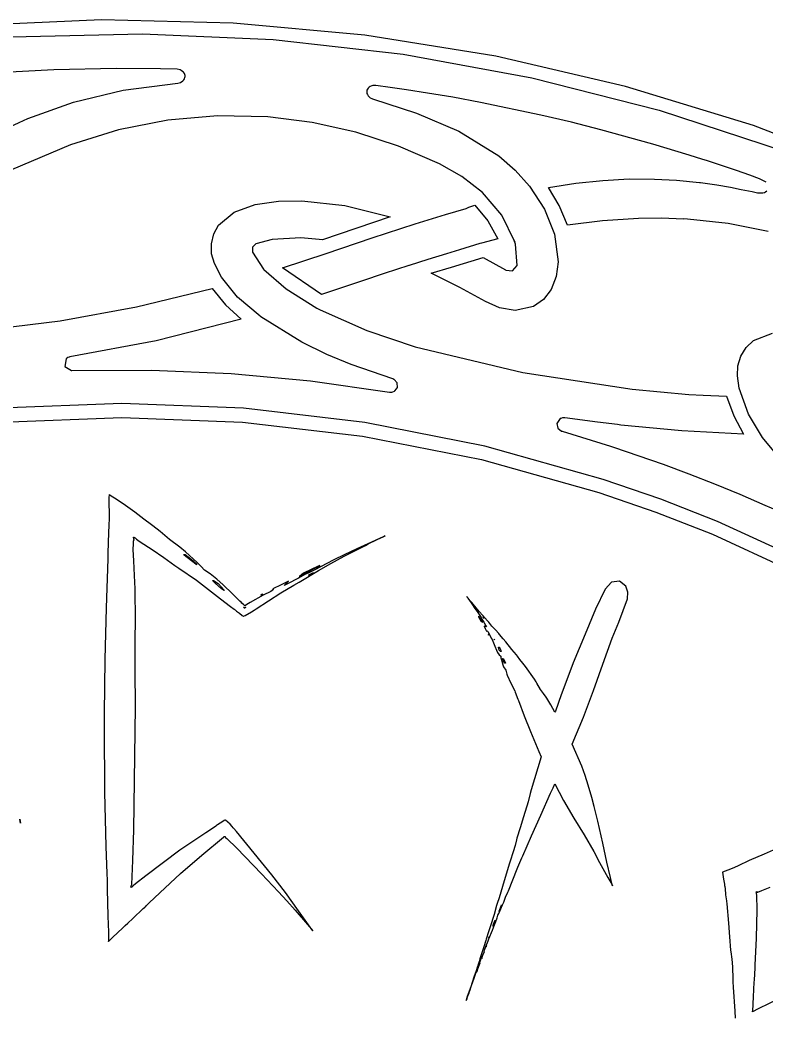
# Model space of a CAD drawing. Extents: x 0 to 238, y 0 to 238.
# Drawn here: x 112.5 to 158.2, y 176.5 to 237.6 of the extents above; entities that cross this region are included whole.
import ezdxf

# ---------------------------------------------------------------- set-up
doc = ezdxf.new("R2010")
doc.units = 0

msp = doc.modelspace()

# ---------------------------------------------------------------- linework, layer by layer
at = {"layer": 'Layer 1'}
for p, q in [((117.510222, 237.580811), (109.449856, 237.220264)), ((125.584716, 237.392474), (117.510222, 237.580811)), ((133.644367, 236.652971), (125.584716, 237.392474)), ((112.002427, 236.547307), (120.019271, 236.734309)), ((120.019271, 236.734309), (128.022089, 236.376344)), ((141.660204, 235.360017), (133.644367, 236.652971)), ((128.022089, 236.376344), (135.982117, 235.475682)), ((135.982117, 235.475682), (143.870591, 234.034588)), ((149.603256, 233.511326), (141.660204, 235.360017)), ((114.588156, 234.526406), (110.204823, 234.292444)), ((118.414833, 234.603961), (114.588156, 234.526406)), ((121.121583, 234.578877), (118.414833, 234.603961)), ((122.148233, 234.555735), (121.121583, 234.578877)), ((122.334186, 234.517039), (122.148233, 234.555735)), ((122.389586, 234.48637), (122.334186, 234.517039)), ((122.485928, 234.42718), (122.389586, 234.48637)), ((122.531905, 234.376067), (122.485928, 234.42718)), ((122.589701, 234.298024), (122.531905, 234.376067)), ((122.613038, 234.231654), (122.589701, 234.298024)), ((122.599525, 233.977383), (122.622464, 234.059465)), ((122.634831, 234.170217), (122.613038, 234.231654)), ((122.622464, 234.059465), (122.637024, 234.113818)), ((122.631537, 234.141842), (122.634831, 234.170217)), ((122.637024, 234.113818), (122.631537, 234.141842)), ((143.870591, 234.034588), (151.658746, 232.055333)), ((118.84438, 233.269977), (122.19032, 233.710847)), ((122.19032, 233.710847), (122.347899, 233.75064)), ((122.347899, 233.75064), (122.500389, 233.842893)), ((122.500389, 233.842893), (122.555642, 233.90757)), ((122.555642, 233.90757), (122.599525, 233.977383)), ((133.906642, 233.459419), (133.837029, 233.392447)), ((133.959401, 233.500011), (133.906642, 233.459419)), ((134.064571, 233.541748), (133.959401, 233.500011)), ((134.123411, 233.560996), (134.064571, 233.541748)), ((134.31071, 233.566731), (134.123411, 233.560996)), ((135.185917, 233.44436), (134.31071, 233.566731)), ((136.190177, 233.303336), (135.185917, 233.44436)), ((157.444554, 231.104617), (149.603256, 233.511326)), ((115.80307, 232.54113), (118.84438, 233.269977)), ((133.769711, 233.248331), (133.757392, 233.216366)), ((133.757392, 233.216366), (133.763036, 233.165403)), ((133.763036, 233.165403), (133.771912, 233.080736)), ((133.772352, 233.281991), (133.769711, 233.248331)), ((133.771912, 233.080736), (133.802031, 233.003193)), ((133.801723, 233.332509), (133.772352, 233.281991)), ((133.837029, 233.392447), (133.801723, 233.332509)), ((133.802031, 233.003193), (133.845614, 232.930538)), ((133.845614, 232.930538), (133.907703, 232.866061)), ((133.907703, 232.866061), (133.978614, 232.811756)), ((133.978614, 232.811756), (134.067926, 232.769121)), ((137.488847, 233.094049), (136.190177, 233.303336)), ((139.024337, 232.83918), (137.488847, 233.094049)), ((140.731917, 232.518739), (139.024337, 232.83918)), ((112.99998, 231.54435), (115.80307, 232.54113)), ((134.067926, 232.769121), (134.120484, 232.743938)), ((134.120484, 232.743938), (136.802178, 231.871374)), ((144.429027, 231.749402), (140.731917, 232.518739)), ((124.624812, 231.7096), (121.569762, 231.44873)), ((127.699205, 231.635011), (124.624812, 231.7096)), ((130.419383, 231.289639), (127.699205, 231.635011)), ((136.802178, 231.871374), (139.394114, 230.760198)), ((146.295777, 231.307186), (144.429027, 231.749402)), ((151.658746, 232.055333), (159.317818, 229.540183)), ((110.14403, 230.21301), (112.99998, 231.54435)), ((121.569762, 231.44873), (118.561382, 230.856248)), ((133.090001, 230.694508), (130.419383, 231.289639)), ((148.098607, 230.856593), (146.295777, 231.307186)), ((165.155125, 228.137602), (157.444554, 231.104617)), ((118.561382, 230.856248), (115.627, 229.936)), ((135.693922, 229.85428), (133.090001, 230.694508)), ((139.394114, 230.760198), (141.851424, 229.249248)), ((151.273607, 229.9763), (148.098607, 230.856593)), ((115.627, 229.936), (112.0032, 228.38835)), ((138.214005, 228.773621), (135.693922, 229.85428)), ((153.505137, 229.3042), (151.273607, 229.9763)), ((141.851424, 229.249248), (142.846218, 228.3741)), ((154.346085, 229.03163), (153.505137, 229.3042)), ((139.59152, 227.985991), (138.214005, 228.773621)), ((154.570234, 228.958876), (154.346085, 229.03163)), ((154.868286, 228.862034), (154.570234, 228.958876)), ((155.545972, 228.641675), (154.868286, 228.862034)), ((156.398, 228.352), (155.545972, 228.641675)), ((140.839725, 227.006251), (139.59152, 227.985991)), ((142.846218, 228.3741), (143.734124, 227.390678)), ((157.221975, 228.061706), (156.398, 228.352)), ((157.818875, 227.851369), (157.221975, 228.061706)), ((143.734124, 227.390678), (144.639785, 225.994771)), ((144.895636, 227.309281), (146.572246, 227.571826)), ((145.550575, 226.201918), (144.895636, 227.309281)), ((146.572246, 227.571826), (148.214796, 227.739678)), ((148.214796, 227.739678), (149.820246, 227.835123)), ((149.820246, 227.835123), (151.371596, 227.830325)), ((151.371596, 227.830325), (152.732756, 227.766845)), ((152.732756, 227.766845), (154.135446, 227.617344)), ((154.135446, 227.617344), (154.195037, 227.610963)), ((154.195037, 227.610963), (155.189274, 227.472533)), ((155.189274, 227.472533), (156.0387, 227.332509)), ((156.0387, 227.332509), (156.688062, 227.198516)), ((158.215462, 227.640981), (157.818875, 227.851369)), ((142.024154, 225.622135), (140.839725, 227.006251)), ((156.688062, 227.198516), (157.351684, 227.061184)), ((157.351684, 227.061184), (157.695064, 226.986336)), ((157.695064, 226.986336), (158.020692, 226.978657)), ((158.020692, 226.978657), (158.116388, 227.008425)), ((158.116388, 227.008425), (158.177912, 227.046424)), ((158.177912, 227.046424), (158.252264, 227.108459)), ((125.647905, 225.805301), (126.936031, 226.28129)), ((126.936031, 226.28129), (128.348325, 226.479479)), ((128.348325, 226.479479), (129.774231, 226.504892)), ((129.774231, 226.504892), (132.414421, 226.204994)), ((132.414421, 226.204994), (135.192481, 225.507313)), ((139.85291, 226.028864), (140.006399, 226.106856)), ((140.006399, 226.106856), (140.372867, 226.222285)), ((140.372867, 226.222285), (141.177604, 225.264428)), ((146.047156, 225.015071), (145.550575, 226.201918)), ((124.686511, 225.01403), (125.647905, 225.805301)), ((135.192481, 225.507313), (131.041991, 224.109603)), ((136.718164, 225.081634), (138.584, 225.66)), ((138.584, 225.66), (138.5846, 225.66)), ((138.5846, 225.66), (139.85291, 226.028864)), ((142.821415, 223.984141), (142.024154, 225.622135)), ((144.639785, 225.994771), (145.260584, 224.450948)), ((124.387861, 224.464257), (124.686511, 225.01403)), ((134.081324, 224.221836), (136.718164, 225.081634)), ((141.177604, 225.264428), (141.780747, 224.168385)), ((148.200886, 225.264753), (146.047156, 225.015071)), ((150.393366, 225.412508), (148.200886, 225.264753)), ((151.785536, 225.436593), (150.393366, 225.412508)), ((153.169376, 225.379796), (151.785536, 225.436593)), ((153.176008, 225.400342), (153.169376, 225.379796)), ((153.409784, 225.38239), (153.176008, 225.400342)), ((155.891267, 225.105428), (153.409784, 225.38239)), ((158.333798, 224.611211), (155.891267, 225.105428)), ((124.244857, 223.865748), (124.387861, 224.464257)), ((145.260584, 224.450948), (145.488173, 222.767208)), ((124.260858, 223.250601), (124.244857, 223.865748)), ((126.760757, 223.655589), (126.756208, 223.358514)), ((126.966644, 223.869796), (126.760757, 223.655589)), ((127.96273, 224.136294), (126.966644, 223.869796)), ((129.715634, 224.228286), (127.96273, 224.136294)), ((130.850644, 224.133042), (129.715634, 224.228286)), ((131.041991, 224.109603), (130.850644, 224.133042)), ((131.267004, 223.277716), (134.081324, 224.221836)), ((140.676108, 223.871727), (139.442408, 223.487408)), ((140.678352, 223.872077), (140.676108, 223.871727)), ((140.791946, 223.904592), (140.678352, 223.872077)), ((140.792496, 223.90449), (140.791946, 223.904592)), ((141.780747, 224.168385), (140.792496, 223.90449)), ((142.862157, 223.846061), (142.795421, 224.07027)), ((142.795421, 224.07027), (142.821415, 223.984141)), ((142.968922, 222.533581), (142.862157, 223.846061)), ((124.439222, 222.65091), (124.260858, 223.250601)), ((126.756208, 223.358514), (127.435189, 222.314464)), ((128.594214, 222.395228), (131.267004, 223.277716)), ((138.635369, 223.245157), (137.494719, 222.899232)), ((139.442408, 223.487408), (138.635369, 223.245157)), ((138.946293, 222.437532), (140.881953, 223.027658)), ((140.881953, 223.027658), (142.262413, 222.258019)), ((124.861991, 221.813103), (124.439222, 222.65091)), ((136.339774, 222.523837), (134.828074, 222.036344)), ((136.344312, 222.525284), (136.339774, 222.523837)), ((136.352779, 222.527977), (136.344312, 222.525284)), ((137.494719, 222.899232), (136.352779, 222.527977)), ((137.709703, 222.062436), (138.946293, 222.437532)), ((142.686827, 222.211743), (142.968922, 222.533581)), ((145.488173, 222.767208), (145.367388, 221.851361)), ((125.85084, 220.588633), (124.861991, 221.813103)), ((127.435189, 222.314464), (127.463713, 222.285691)), ((127.463713, 222.285691), (128.833488, 221.097425)), ((130.980424, 220.754128), (128.594214, 222.395228)), ((134.828074, 222.036344), (133.446314, 221.572185)), ((139.453333, 221.194411), (137.709703, 222.062436)), ((142.262413, 222.258019), (142.279815, 222.248246)), ((142.279815, 222.248246), (142.686827, 222.211743)), ((145.367388, 221.851361), (145.062319, 221.072728)), ((133.446314, 221.572185), (130.980424, 220.754128)), ((141.025823, 220.32075), (139.453333, 221.194411)), ((119.665753, 219.992337), (124.290774, 221.115124)), ((124.290774, 221.115124), (125.116937, 220.114614)), ((127.2303, 219.419263), (125.85084, 220.588633)), ((128.833488, 221.097425), (130.706783, 219.927801)), ((145.062319, 221.072728), (144.590008, 220.454363)), ((114.986586, 219.145301), (119.665753, 219.992337)), ((125.116937, 220.114614), (126.075194, 219.239794)), ((141.898517, 219.933306), (141.025823, 220.32075)), ((143.967493, 220.019318), (142.840263, 219.77576)), ((144.590008, 220.454363), (143.967493, 220.019318)), ((127.270841, 219.392387), (127.2303, 219.419263)), ((129.778831, 217.830767), (127.270841, 219.392387)), ((130.706783, 219.927801), (130.910386, 219.81645)), ((130.910386, 219.81645), (133.760163, 218.54226)), ((142.840263, 219.77576), (141.898517, 219.933306)), ((110.265589, 218.575872), (114.986586, 219.145301)), ((126.075194, 219.239794), (120.865984, 217.922271)), ((133.760163, 218.54226), (136.721336, 217.55421)), ((157.44022, 217.931644), (158.60154, 218.385954)), ((120.865984, 217.922271), (115.583994, 216.936214)), ((131.321401, 217.086909), (129.778831, 217.830767)), ((136.721336, 217.55421), (143.316403, 215.971246)), ((156.984159, 217.50275), (157.44022, 217.931644)), ((115.526398, 216.914921), (115.455637, 216.888742)), ((115.583994, 216.936214), (115.526398, 216.914921)), ((132.810461, 216.467618), (131.321401, 217.086909)), ((156.484377, 216.38882), (156.661117, 216.978606)), ((156.661117, 216.978606), (156.984159, 217.50275)), ((115.345932, 216.804617), (115.260914, 216.339674)), ((115.260914, 216.339674), (115.669316, 216.101749)), ((115.455637, 216.888742), (115.345932, 216.804617)), ((135.355341, 215.591911), (132.810461, 216.467618)), ((156.467226, 215.763004), (156.484377, 216.38882)), ((115.669316, 216.101749), (115.700332, 216.096951)), ((115.700332, 216.096951), (120.584511, 216.127777)), ((120.584511, 216.127777), (125.461224, 215.91666)), ((125.461224, 215.91666), (130.321491, 215.464215)), ((143.316403, 215.971246), (150.021036, 214.94724)), ((156.571846, 215.011416), (156.467226, 215.763004)), ((130.321491, 215.464215), (135.156332, 214.771051)), ((135.423509, 215.554762), (135.355341, 215.591911)), ((135.448195, 215.541148), (135.423509, 215.554762)), ((135.624022, 215.333467), (135.448195, 215.541148)), ((135.632449, 215.061483), (135.624022, 215.333467)), ((135.156332, 214.771051), (135.207245, 214.772948)), ((135.207245, 214.772948), (135.299049, 214.776335)), ((135.299049, 214.776335), (135.359687, 214.794397)), ((135.359687, 214.794397), (135.454132, 214.83848)), ((135.454132, 214.83848), (135.485149, 214.862666)), ((135.485149, 214.862666), (135.58054, 214.968829)), ((135.58054, 214.968829), (135.632449, 215.061483)), ((150.021036, 214.94724), (153.493136, 214.622758)), ((153.493136, 214.622758), (154.357071, 214.58855)), ((154.357071, 214.58855), (155.796771, 214.523873)), ((155.796771, 214.523873), (156.239288, 213.32517)), ((157.132007, 213.427522), (156.571846, 215.011416)), ((118.7691, 214.074714), (111.318272, 213.784357)), ((126.219928, 213.784357), (118.7691, 214.074714)), ((133.636415, 212.913285), (126.219928, 213.784357)), ((156.239288, 213.32517), (156.837931, 212.196303)), ((157.994386, 211.985716), (157.132007, 213.427522)), ((111.38518, 212.940853), (118.76989, 213.228623)), ((118.76989, 213.228623), (126.1546, 212.940853)), ((126.1546, 212.940853), (133.505276, 212.077542)), ((140.984219, 211.4615), (133.636415, 212.913285)), ((145.605158, 213.148601), (145.396031, 212.851545)), ((145.396031, 212.851545), (145.456749, 212.566929)), ((145.643507, 213.166503), (145.605158, 213.148601)), ((145.742643, 213.199116), (145.643507, 213.166503)), ((145.822229, 213.201459), (145.742643, 213.199116)), ((145.88142, 213.203304), (145.822229, 213.201459)), ((147.89553, 212.937118), (145.88142, 213.203304)), ((149.10639, 212.780138), (147.89553, 212.937118)), ((149.310741, 212.759643), (149.10639, 212.780138)), ((153.059401, 212.406389), (149.310741, 212.759643)), ((133.505276, 212.077542), (140.787884, 210.638691)), ((145.456749, 212.566929), (145.686951, 212.388884)), ((145.686951, 212.388884), (145.719164, 212.371881)), ((145.719164, 212.371881), (148.682084, 211.464255)), ((156.837931, 212.196303), (153.059401, 212.406389)), ((148.229, 209.429), (140.984219, 211.4615)), ((148.682084, 211.464255), (148.870281, 211.40312)), ((160.034126, 209.519716), (157.994386, 211.985716)), ((148.870281, 211.40312), (151.920661, 210.36036)), ((140.787884, 210.638691), (147.96839, 208.6243)), ((151.920661, 210.36036), (153.491261, 209.772184)), ((153.491261, 209.772184), (155.053431, 209.16202)), ((151.76452, 208.20977), (148.229, 209.429)), ((155.053431, 209.16202), (156.606321, 208.52802)), ((117.975378, 208.477972), (117.971088, 208.320941)), ((117.975627, 208.487745), (117.975378, 208.477972)), ((117.979013, 208.492134), (117.975627, 208.487745)), ((117.997863, 208.479767), (117.979013, 208.492134)), ((118.035562, 208.455033), (117.997863, 208.479767)), ((118.110712, 208.405664), (118.035562, 208.455033)), ((118.408174, 208.209802), (118.110712, 208.405664)), ((147.96839, 208.6243), (151.472148, 207.416121)), ((156.606321, 208.52802), (158.143601, 207.856868)), ((117.971088, 208.320941), (117.979315, 206.994441)), ((118.987723, 207.824484), (118.408174, 208.209802)), ((119.271763, 207.628707), (118.987723, 207.824484)), ((155.247476, 206.847929), (151.76452, 208.20977)), ((158.143601, 207.856868), (158.911445, 207.519469)), ((119.556649, 207.416626), (119.271763, 207.628707)), ((120.11301, 206.99261), (119.556649, 207.416626)), ((151.472148, 207.416121), (154.923887, 206.066532)), ((117.960166, 206.654702), (117.921971, 205.571002)), ((117.979315, 206.994441), (117.960166, 206.654702)), ((120.580807, 206.634868), (120.11301, 206.99261)), ((120.934208, 206.380202), (120.580807, 206.634868)), ((162.037056, 203.710494), (155.247476, 206.847929)), ((121.114525, 206.231598), (120.934208, 206.380202)), ((121.685147, 205.738421), (121.114525, 206.231598)), ((134.78179, 205.914331), (134.622716, 205.841235)), ((134.766429, 205.90651), (134.889, 205.963)), ((134.889, 205.963), (134.78179, 205.914331)), ((134.889, 205.963), (134.889, 205.963)), ((154.923887, 206.066532), (161.65281, 202.957107)), ((117.921971, 205.571002), (117.911348, 204.855005)), ((119.453635, 205.13322), (119.466451, 205.481536)), ((119.466451, 205.481536), (119.483406, 205.654874)), ((119.469992, 205.881213), (119.47398, 205.884106)), ((119.493479, 205.780434), (119.469992, 205.881213)), ((119.47398, 205.884106), (119.481013, 205.882511)), ((119.481013, 205.882511), (119.495522, 205.878919)), ((119.483406, 205.654874), (119.486048, 205.676464)), ((119.486048, 205.676464), (119.48874, 205.690575)), ((119.48874, 205.690575), (119.494278, 205.694763)), ((119.498915, 205.759987), (119.493479, 205.780434)), ((119.494278, 205.694763), (119.506842, 205.701296)), ((119.495522, 205.878919), (119.526691, 205.870094)), ((119.504449, 205.745777), (119.498915, 205.759987)), ((119.513726, 205.720843), (119.504449, 205.745777)), ((119.506842, 205.701296), (119.513726, 205.720843)), ((119.526691, 205.870094), (119.543297, 205.864957)), ((119.543297, 205.864957), (119.551873, 205.861517)), ((119.551873, 205.861517), (119.56045, 205.852486)), ((119.56045, 205.852486), (119.596603, 205.815232)), ((119.596603, 205.815232), (119.635549, 205.776187)), ((119.635549, 205.776187), (119.640629, 205.771149)), ((119.640629, 205.771149), (119.643169, 205.768609)), ((119.643169, 205.768609), (119.659626, 205.75749)), ((119.659626, 205.75749), (119.73597, 205.706227)), ((119.73597, 205.706227), (119.888463, 205.603701)), ((119.888463, 205.603701), (120.61208, 205.121443)), ((122.307133, 205.283437), (121.685147, 205.738421)), ((132.383053, 204.72023), (133.564243, 205.318876)), ((134.280917, 205.688081), (133.145807, 205.171414)), ((133.564243, 205.318876), (133.677538, 205.377668)), ((133.677538, 205.377668), (133.84165, 205.47022)), ((133.84165, 205.47022), (134.403836, 205.736457)), ((134.577174, 205.820277), (134.280917, 205.688081)), ((134.403836, 205.736457), (134.577174, 205.820277)), ((134.622716, 205.841235), (134.766429, 205.90651)), ((117.911348, 204.855005), (117.912048, 204.553911)), ((119.503851, 204.435087), (119.453635, 205.13322)), ((120.61208, 205.121443), (121.327815, 204.646763)), ((122.651709, 204.996008), (122.307133, 205.283437)), ((122.583328, 204.786), (122.560787, 204.823149)), ((122.560787, 204.823149), (122.63, 204.817)), ((123.288787, 204.222058), (122.583328, 204.786)), ((122.63, 204.817), (122.63045, 204.81631)), ((122.63045, 204.81631), (123.014972, 204.533524)), ((123.368491, 204.340406), (122.651709, 204.996008)), ((132.366942, 204.806501), (131.743813, 204.501967)), ((131.972801, 204.505741), (132.383053, 204.72023)), ((133.145807, 205.171414), (132.366942, 204.806501)), ((117.912048, 204.553911), (117.795758, 201.551901)), ((119.539306, 203.538042), (119.503851, 204.435087)), ((121.327815, 204.646763), (122.003057, 204.151342)), ((122.003057, 204.151342), (122.260517, 203.981196)), ((123.014972, 204.533524), (123.332221, 204.249834)), ((123.341647, 204.195828), (123.288787, 204.222058)), ((123.332221, 204.249834), (123.341647, 204.195828)), ((123.627049, 204.082596), (123.368491, 204.340406)), ((123.825268, 203.868469), (123.627049, 204.082596)), ((130.793132, 204.115392), (129.885862, 203.672377)), ((130.458329, 203.915576), (130.805, 204.094)), ((131.743813, 204.501967), (130.529163, 203.85799)), ((130.879701, 204.143516), (130.793132, 204.115392)), ((130.805, 204.094), (130.879701, 204.143516)), ((130.805, 204.094), (130.805, 204.094)), ((130.813755, 203.845756), (131.5626, 204.274759)), ((131.5626, 204.274759), (131.972801, 204.505741)), ((119.574812, 202.715543), (119.539306, 203.538042)), ((122.260517, 203.981196), (123.335737, 203.24482)), ((124.166105, 203.643022), (123.825268, 203.868469)), ((124.572618, 203.314798), (124.166105, 203.643022)), ((129.975746, 203.595794), (129.580107, 203.382016)), ((129.623745, 203.135908), (130.813755, 203.845756)), ((129.633287, 203.470667), (130.458329, 203.915576)), ((129.885862, 203.672377), (129.633287, 203.470667)), ((130.217847, 203.70894), (129.975746, 203.595794)), ((130.455414, 203.685241), (130.200446, 203.549492)), ((130.200446, 203.549492), (130.419, 203.682)), ((130.529163, 203.85799), (130.217847, 203.70894)), ((130.419, 203.682), (130.4198, 203.6816)), ((130.4198, 203.6816), (130.503674, 203.717304)), ((130.503674, 203.717304), (130.455414, 203.685241)), ((123.335737, 203.24482), (124.812327, 202.10452)), ((124.4784, 203.061627), (124.311, 203.24)), ((124.311, 203.24), (124.3113, 203.23948)), ((124.3113, 203.23948), (124.379618, 203.229105)), ((124.379618, 203.229105), (124.656077, 203.044814)), ((124.866114, 202.723525), (124.4784, 203.061627)), ((124.964317, 202.966282), (124.572618, 203.314798)), ((124.656077, 203.044814), (125.019254, 202.647677)), ((125.544365, 202.419197), (124.964317, 202.966282)), ((128.522338, 202.969269), (128.00627, 202.713455)), ((128.505386, 202.471487), (129.297019, 202.936792)), ((128.970188, 203.185491), (128.522338, 202.969269)), ((128.704451, 202.929877), (128.970188, 203.185491)), ((128.901871, 203.028412), (128.704451, 202.929877)), ((129.580107, 203.382016), (128.901871, 203.028412)), ((129.297019, 202.936792), (129.623745, 203.135908)), ((148.754228, 203.128576), (148.359035, 202.707851)), ((149.238994, 203.196813), (148.754228, 203.128576)), ((149.621953, 202.891859), (149.238994, 203.196813)), ((149.752451, 202.513672), (149.621953, 202.891859)), ((119.587326, 202.492588), (119.574812, 202.715543)), ((119.592564, 200.986968), (119.587326, 202.492588)), ((124.931288, 202.66977), (124.866114, 202.723525)), ((125.023792, 202.621896), (124.931288, 202.66977)), ((125.019254, 202.647677), (125.023792, 202.621896)), ((125.996804, 201.956785), (125.544365, 202.419197)), ((127.410564, 202.329885), (126.613851, 201.892706)), ((127.33345, 202.367868), (127.280542, 202.333908)), ((127.280542, 202.333908), (127.355492, 202.367369)), ((127.389, 202.393), (127.33345, 202.367868)), ((127.355492, 202.367369), (127.389, 202.393)), ((127.389, 202.393), (127.389, 202.393)), ((127.879309, 202.565704), (127.410564, 202.329885)), ((127.741434, 201.987533), (128.505386, 202.471487)), ((128.045764, 202.671969), (127.879309, 202.565704)), ((128.00627, 202.713455), (128.045764, 202.671969)), ((148.359035, 202.707851), (147.773503, 201.472511)), ((149.731757, 202.11414), (149.752451, 202.513672)), ((124.812327, 202.10452), (125.418653, 201.635775)), ((125.418653, 201.635775), (125.634025, 201.484332)), ((126.062827, 201.894651), (125.996804, 201.956785)), ((126.116833, 201.845084), (126.062827, 201.894651)), ((126.223098, 201.748592), (126.116833, 201.845084)), ((126.273413, 201.703315), (126.223098, 201.748592)), ((126.297698, 201.683419), (126.273413, 201.703315)), ((126.324475, 201.699325), (126.297698, 201.683419)), ((126.419423, 201.757968), (126.324475, 201.699325)), ((126.613851, 201.892706), (126.419423, 201.757968)), ((126.981517, 201.484879), (127.741434, 201.987533)), ((139.886, 202.244), (139.907892, 202.214279)), ((139.911832, 202.210291), (139.886, 202.244)), ((139.886, 202.244), (139.886, 202.244)), ((139.907892, 202.214279), (139.940954, 202.170498)), ((139.940954, 202.170498), (139.911832, 202.210291)), ((139.989354, 202.111251), (139.949908, 202.157874)), ((139.949908, 202.157874), (140.007504, 202.07415)), ((140.111026, 201.956664), (139.989354, 202.111251)), ((140.007504, 202.07415), (140.231204, 201.74942)), ((140.1591, 201.916272), (140.111026, 201.956664)), ((140.187672, 201.886551), (140.1591, 201.916272)), ((140.464532, 201.551997), (140.187672, 201.886551)), ((140.231204, 201.74942), (140.386739, 201.517998)), ((149.203423, 200.68013), (149.731757, 202.11414)), ((117.795758, 201.551901), (117.717167, 198.390911)), ((125.634025, 201.484332), (125.661965, 201.46373)), ((125.661965, 201.46373), (125.705797, 201.429369)), ((125.705797, 201.429369), (125.792763, 201.360654)), ((125.792763, 201.360654), (125.964504, 201.22427)), ((125.964504, 201.22427), (126.133651, 201.094267)), ((126.133651, 201.094267), (126.17579, 201.061456)), ((126.17579, 201.061456), (126.196883, 201.045)), ((126.196883, 201.045), (126.207704, 201.039513)), ((126.207704, 201.039513), (126.219557, 201.045547)), ((126.214747, 201.593776), (126.228, 201.596)), ((126.269402, 201.545056), (126.214747, 201.593776)), ((126.219557, 201.045547), (126.315002, 201.093669)), ((126.228, 201.596), (126.22787, 201.59598)), ((126.22787, 201.59598), (126.254501, 201.573143)), ((126.254501, 201.573143), (126.267765, 201.561572)), ((126.267765, 201.561572), (126.274397, 201.555789)), ((126.276232, 201.538971), (126.269402, 201.545056)), ((126.274397, 201.555789), (126.281478, 201.554443)), ((126.28406, 201.54356), (126.276232, 201.538971)), ((126.281478, 201.554443), (126.342156, 201.590285)), ((126.29967, 201.552786), (126.28406, 201.54356)), ((126.331036, 201.571483), (126.29967, 201.552786)), ((126.315002, 201.093669), (126.703464, 201.30286)), ((126.342156, 201.590285), (126.331036, 201.571483)), ((126.703464, 201.30286), (126.871414, 201.409523)), ((126.871414, 201.409523), (126.910507, 201.435253)), ((126.910507, 201.435253), (126.934245, 201.451859)), ((126.934245, 201.451859), (126.981517, 201.484879)), ((140.386739, 201.517998), (140.510956, 201.331449)), ((140.662849, 201.318422), (140.464532, 201.551997)), ((140.510956, 201.331449), (140.763429, 200.968512)), ((140.630189, 201.025345), (140.6062, 201.044745)), ((140.6062, 201.044745), (140.608791, 201.013379)), ((140.696511, 200.919131), (140.630189, 201.025345)), ((140.845811, 201.104046), (140.662849, 201.318422)), ((141.15194, 200.76346), (140.845811, 201.104046)), ((147.773503, 201.472511), (147.12853, 199.940211)), ((119.585483, 199.404758), (119.592564, 200.986968)), ((140.608791, 201.013379), (140.759989, 200.726447)), ((140.868, 200.669), (140.696511, 200.919131)), ((140.759989, 200.726447), (140.868, 200.669)), ((140.763429, 200.968512), (140.812696, 200.869028)), ((140.812696, 200.869028), (140.848101, 200.79039)), ((140.848101, 200.79039), (140.929833, 200.669763)), ((140.868, 200.669), (140.868, 200.669)), ((140.887725, 200.9715), (140.878251, 200.999626)), ((140.878251, 200.999626), (140.893657, 200.986909)), ((140.888, 200.971), (140.887725, 200.9715)), ((140.94547, 200.909318), (140.888, 200.971)), ((140.893657, 200.986909), (140.94547, 200.909318)), ((140.929833, 200.669763), (141.056144, 200.456485)), ((141.088509, 200.392505), (140.94006, 200.442272)), ((140.94006, 200.442272), (141.00733, 200.295116)), ((141.056144, 200.456485), (141.088509, 200.392505)), ((141.237611, 200.66926), (141.15194, 200.76346)), ((141.426954, 200.432594), (141.237611, 200.66926)), ((141.634548, 200.209692), (141.426954, 200.432594)), ((148.796961, 199.69482), (149.203423, 200.68013)), ((141.00733, 200.295116), (141.088763, 200.125819)), ((141.088763, 200.125819), (141.134389, 200.156536)), ((141.134389, 200.156536), (141.180369, 200.108466)), ((141.180369, 200.108466), (141.254969, 199.953481)), ((141.209, 199.917), (141.196286, 199.925577)), ((141.196286, 199.925577), (141.20197, 199.906129)), ((141.20197, 199.906129), (141.214636, 199.89007)), ((141.214636, 199.89007), (141.209, 199.917)), ((141.209, 199.917), (141.209, 199.917)), ((141.254969, 199.953481), (141.382926, 199.689239)), ((141.843638, 199.98604), (141.634548, 200.209692)), ((141.893803, 199.928944), (141.843638, 199.98604)), ((142.122143, 199.665848), (141.893803, 199.928944)), ((147.12853, 199.940211), (146.407013, 198.186961)), ((119.586829, 197.221108), (119.585483, 199.404758)), ((141.382926, 199.689239), (141.441769, 199.611596)), ((141.441769, 199.611596), (141.60204, 199.208625)), ((141.555583, 199.638221), (141.56725, 199.640264)), ((141.579572, 199.59733), (141.555583, 199.638221)), ((141.56725, 199.640264), (141.590675, 199.598377)), ((141.58, 199.597), (141.579572, 199.59733)), ((141.590675, 199.598377), (141.58, 199.597)), ((141.60204, 199.208625), (141.696285, 198.966622)), ((142.282264, 199.471318), (142.122143, 199.665848)), ((142.651475, 198.995991), (142.282264, 199.471318)), ((148.217712, 198.09829), (148.796961, 199.69482)), ((141.696285, 198.966622), (141.768444, 198.81473)), ((141.768444, 198.81473), (141.859548, 198.67575)), ((141.836135, 199.140941), (141.847353, 199.155004)), ((141.862864, 198.958343), (141.836135, 199.140941)), ((141.847353, 199.155004), (141.884155, 199.138649)), ((141.859548, 198.67575), (141.962325, 198.58724)), ((141.947886, 198.885936), (141.862864, 198.958343)), ((141.884155, 199.138649), (141.898816, 199.115758)), ((141.898816, 199.115758), (141.974714, 198.969353)), ((141.988577, 198.887979), (141.947886, 198.885936)), ((141.962325, 198.58724), (141.974291, 198.488603)), ((141.974714, 198.969353), (141.989, 198.888)), ((141.989, 198.888), (141.988577, 198.887979)), ((142.932122, 198.677743), (142.651475, 198.995991)), ((142.999441, 198.603442), (142.932122, 198.677743)), ((143.142858, 198.380289), (142.999441, 198.603442)), ((117.717167, 198.390911), (117.687049, 195.075241)), ((141.974291, 198.488603), (142.001119, 198.372014)), ((142.001119, 198.372014), (142.088786, 198.06748)), ((142.077389, 198.427913), (142.101923, 198.457433)), ((142.123166, 198.298909), (142.077389, 198.427913)), ((142.088786, 198.06748), (142.141595, 197.934187)), ((142.101923, 198.457433), (142.122418, 198.448608)), ((142.122418, 198.448608), (142.254165, 198.193341)), ((142.206492, 198.171999), (142.123166, 198.298909)), ((142.247033, 198.174141), (142.206492, 198.171999)), ((142.254165, 198.193341), (142.247, 198.174)), ((142.247, 198.174), (142.247033, 198.174141)), ((143.318838, 198.171648), (143.142858, 198.380289)), ((143.488335, 197.955926), (143.318838, 198.171648)), ((146.407013, 198.186961), (145.94081, 196.977251)), ((147.651978, 196.49847), (148.217712, 198.09829)), ((142.141595, 197.934187), (142.269902, 197.729435)), ((142.269902, 197.729435), (142.338617, 197.497858)), ((142.338617, 197.497858), (142.3636, 197.428691)), ((142.3636, 197.428691), (142.589347, 196.94424)), ((144.022353, 197.194316), (143.488335, 197.955926)), ((119.600591, 196.015738), (119.586829, 197.221108)), ((142.589347, 196.94424), (142.826162, 196.465171)), ((144.135301, 197.029007), (144.022353, 197.194316)), ((144.175743, 196.94234), (144.135301, 197.029007)), ((144.401687, 196.543958), (144.175743, 196.94234)), ((145.94081, 196.977251), (145.664201, 196.228906)), ((142.826162, 196.465171), (142.843563, 196.394263)), ((142.843563, 196.394263), (143.016751, 195.958179)), ((144.578465, 196.305046), (144.401687, 196.543958)), ((144.742718, 196.087879), (144.578465, 196.305046)), ((145.664201, 196.228906), (145.308455, 195.226436)), ((147.026856, 194.84899), (147.651978, 196.49847)), ((119.607274, 195.488649), (119.600591, 196.015738)), ((143.016751, 195.958179), (143.062189, 195.870408)), ((143.062189, 195.870408), (143.402267, 194.940351)), ((144.789545, 196.030382), (144.742718, 196.087879)), ((145.038027, 195.606967), (144.789545, 196.030382)), ((145.285564, 195.15732), (145.038027, 195.606967)), ((117.687049, 195.075241), (117.688544, 194.245861)), ((119.493081, 187.947639), (119.607274, 195.488649)), ((143.402267, 194.940351), (143.777662, 193.980421)), ((145.285665, 195.157122), (145.285564, 195.15732)), ((145.308455, 195.226436), (145.285665, 195.157122)), ((146.341841, 193.21137), (147.026856, 194.84899)), ((117.688544, 194.245861), (117.709, 190.251)), ((143.777662, 193.980421), (144.197388, 192.998898)), ((146.929667, 191.85455), (146.341841, 193.21137)), ((144.197388, 192.998898), (144.307195, 192.757844)), ((144.307195, 192.757844), (144.43595, 192.434861)), ((144.43595, 192.434861), (143.836005, 190.412921)), ((147.127138, 191.280985), (146.929667, 191.85455)), ((147.326852, 190.685231), (147.127138, 191.280985)), ((145.16693, 190.532942), (145.277733, 190.767714)), ((145.277733, 190.767714), (145.812451, 189.750484)), ((147.538338, 189.942668), (147.326852, 190.685231)), ((117.709, 190.251), (117.790681, 186.93383)), ((117.709, 190.251), (117.709, 190.251)), ((143.775519, 190.187575), (143.634594, 189.673203)), ((143.836005, 190.412921), (143.775519, 190.187575)), ((144.42402, 188.85807), (145.019175, 190.19738)), ((145.019175, 190.19738), (145.16693, 190.532942)), ((143.634594, 189.673203), (143.359682, 188.747681)), ((145.812451, 189.750484), (146.450445, 188.670374)), ((147.685093, 189.384114), (147.538338, 189.942668)), ((143.853, 187.578), (144.42402, 188.85807)), ((147.909242, 188.477442), (147.685093, 189.384114)), ((112.538574, 188.456141), (112.524113, 188.599956)), ((112.524113, 188.599956), (112.53653, 188.470416)), ((112.53653, 188.470416), (112.548, 188.359)), ((112.548, 188.359), (112.538574, 188.456141)), ((112.548, 188.359), (112.548, 188.359)), ((124.559313, 188.211132), (124.5084, 188.177672)), ((124.619451, 188.251374), (124.559313, 188.211132)), ((124.78441, 188.364322), (124.619451, 188.251374)), ((124.947574, 188.471685), (124.78441, 188.364322)), ((125.028555, 188.523495), (124.947574, 188.471685)), ((125.068998, 188.549375), (125.028555, 188.523495)), ((125.089193, 188.562292), (125.068998, 188.549375)), ((125.09418, 188.564485), (125.089193, 188.562292)), ((125.09862, 188.560534), (125.09418, 188.564485)), ((125.107495, 188.552657), (125.09862, 188.560534)), ((125.248866, 188.426992), (125.107495, 188.552657)), ((125.387843, 188.294847), (125.248866, 188.426992)), ((125.523183, 188.14784), (125.387843, 188.294847)), ((143.359682, 188.747681), (143.153234, 188.079422)), ((146.450445, 188.670374), (147.072629, 187.652494)), ((148.206896, 187.136632), (147.909242, 188.477442)), ((119.426507, 186.066029), (119.493081, 187.947639)), ((123.901431, 187.7755), (122.317621, 186.70392)), ((124.3052, 188.043729), (123.901431, 187.7755)), ((124.5084, 188.177672), (124.3052, 188.043729)), ((125.584369, 188.08077), (125.523183, 188.14784)), ((125.62451, 188.03505), (125.584369, 188.08077)), ((125.784781, 187.852241), (125.62451, 188.03505)), ((127.943851, 185.188721), (125.784781, 187.852241)), ((143.153234, 188.079422), (142.959554, 187.442777)), ((147.072629, 187.652494), (147.66499, 186.626244)), ((123.651948, 186.400486), (124.988418, 187.504136)), ((124.988418, 187.504136), (125.025671, 187.533557)), ((125.025671, 187.533557), (125.044321, 187.553801)), ((125.044321, 187.553801), (125.046714, 187.556341)), ((125.046714, 187.556341), (125.048957, 187.554995)), ((125.048957, 187.554995), (125.053546, 187.552054)), ((125.053546, 187.552054), (125.062721, 187.54617)), ((125.062721, 187.54617), (125.08132, 187.534102)), ((125.08132, 187.534102), (125.096083, 187.51206)), ((125.096083, 187.51206), (125.110693, 187.488523)), ((125.110693, 187.488523), (125.188784, 187.415817)), ((125.188784, 187.415817), (125.81296, 186.829537)), ((142.840973, 186.995774), (142.734858, 186.613696)), ((142.935368, 187.347081), (142.840973, 186.995774)), ((142.959554, 187.442777), (142.935368, 187.347081)), ((143.314527, 186.361957), (143.853, 187.578)), ((148.467997, 185.968862), (148.206896, 187.136632)), ((117.790681, 186.93383), (117.840696, 185.27557)), ((122.317621, 186.70392), (120.227021, 185.12415)), ((122.346298, 185.276846), (123.651948, 186.400486)), ((125.81296, 186.829537), (127.31514, 185.265327)), ((142.734858, 186.613696), (142.545814, 186.028164)), ((143.266055, 186.237889), (143.314527, 186.361957)), ((147.66499, 186.626244), (148.009419, 185.960127)), ((158.08696, 186.468494), (157.178343, 186.06313)), ((159.008491, 186.861494), (158.08696, 186.468494)), ((119.394052, 185.086651), (119.426507, 186.066029)), ((142.503379, 185.907373), (142.426985, 185.651962)), ((142.545814, 186.028164), (142.503379, 185.907373)), ((143.018318, 185.657045), (143.266055, 186.237889)), ((148.009419, 185.960127), (148.521652, 185.02473)), ((148.682923, 185.024691), (148.467997, 185.968862)), ((156.499212, 185.74817), (156.271177, 185.641956)), ((157.178343, 186.06313), (156.499212, 185.74817)), ((117.840696, 185.27557), (117.85376, 184.861028)), ((121.080528, 184.091766), (122.346298, 185.276846)), ((127.31514, 185.265327), (128.3575, 184.156047)), ((128.782256, 184.108211), (127.943851, 185.188721)), ((142.426985, 185.651962), (142.071236, 184.473672)), ((142.705356, 184.891047), (142.976631, 185.569579)), ((142.976631, 185.569579), (143.018318, 185.657045)), ((156.027978, 185.544366), (155.544176, 185.347939)), ((155.544176, 185.347939), (155.610546, 184.933699)), ((156.271177, 185.641956), (156.027978, 185.544366)), ((117.85376, 184.861028), (117.860892, 184.653784)), ((117.860892, 184.653784), (117.869717, 184.320827)), ((119.320697, 184.44452), (119.362835, 184.563403)), ((119.362835, 184.563403), (119.370263, 184.572527)), ((119.370263, 184.572527), (119.373754, 184.576218)), ((119.373754, 184.576218), (119.375501, 184.577912)), ((119.375501, 184.577912), (119.376297, 184.57871)), ((119.376297, 184.57871), (119.376746, 184.581702)), ((119.376746, 184.581702), (119.377296, 184.596962)), ((119.377296, 184.596962), (119.394052, 185.086651)), ((119.603641, 184.637255), (119.449404, 184.515335)), ((120.227021, 185.12415), (119.603641, 184.637255)), ((142.432986, 184.217699), (142.705356, 184.891047)), ((148.521652, 185.02473), (148.760813, 184.614481)), ((148.767047, 184.662459), (148.682923, 185.024691)), ((148.760813, 184.614481), (148.809651, 184.513271)), ((148.809651, 184.513271), (148.767047, 184.662459)), ((155.610546, 184.933699), (155.662608, 184.62707)), ((155.662608, 184.62707), (155.676172, 184.550574)), ((155.676172, 184.550574), (155.684949, 184.477021)), ((117.869717, 184.320827), (117.90951, 182.661167)), ((119.318157, 184.433998), (119.320697, 184.44452)), ((119.320649, 184.432254), (119.318157, 184.433998)), ((119.326234, 184.42926), (119.320649, 184.432254)), ((119.339648, 184.425272), (119.326234, 184.42926)), ((119.375851, 184.440879), (119.339648, 184.425272)), ((119.411208, 184.480274), (119.375851, 184.440879)), ((119.421182, 184.490999), (119.411208, 184.480274)), ((119.426366, 184.496434), (119.421182, 184.490999)), ((119.430156, 184.500075), (119.426366, 184.496434)), ((119.449404, 184.515335), (119.430156, 184.500075)), ((120.438546, 183.474264), (121.080528, 184.091766)), ((128.3575, 184.156047), (128.869479, 183.606716)), ((129.587599, 182.988071), (128.782256, 184.108211)), ((141.966532, 184.123657), (141.863803, 183.775395)), ((142.071236, 184.473672), (141.966532, 184.123657)), ((142.263741, 183.834624), (142.39404, 184.127043)), ((142.39404, 184.127043), (142.432986, 184.217699)), ((155.684949, 184.477021), (155.701752, 184.330514)), ((155.701752, 184.330514), (155.738255, 183.997904)), ((155.738255, 183.997904), (155.756108, 183.832804)), ((157.608746, 184.143771), (157.615629, 184.156835)), ((157.610157, 184.128361), (157.608746, 184.143771)), ((157.628459, 184.111755), (157.610157, 184.128361)), ((157.615629, 184.156835), (157.618421, 184.157185)), ((157.618421, 184.157185), (157.635825, 184.161723)), ((157.632946, 184.10707), (157.628459, 184.111755)), ((157.634493, 184.08782), (157.632946, 184.10707)), ((157.635639, 184.059945), (157.634493, 184.08782)), ((157.640027, 183.948642), (157.635639, 184.059945)), ((157.635825, 184.161723), (157.644153, 184.163518)), ((157.663364, 183.059925), (157.640027, 183.948642)), ((157.644153, 184.163518), (157.658564, 184.1513)), ((157.658564, 184.1513), (157.675918, 184.132702)), ((157.675918, 184.132702), (157.683648, 184.123276)), ((157.683648, 184.123276), (157.687285, 184.118537)), ((157.687285, 184.118537), (157.691127, 184.117442)), ((157.691127, 184.117442), (157.707134, 184.123724)), ((157.707134, 184.123724), (157.963298, 184.226399)), ((157.963298, 184.226399), (158.47412, 184.441472)), ((120.200585, 183.243279), (120.279723, 183.320326)), ((120.279723, 183.320326), (120.438546, 183.474264)), ((128.869479, 183.606716), (129.368992, 183.03385)), ((141.714104, 183.309288), (141.55488, 182.773631)), ((141.750858, 183.436006), (141.714104, 183.309288)), ((141.863803, 183.775395), (141.750858, 183.436006)), ((141.864608, 182.975541), (142.003, 183.337)), ((141.909338, 182.968993), (142.077638, 183.350221)), ((142.016312, 183.325282), (141.947733, 183.132646)), ((142.003, 183.337), (142.013919, 183.352009)), ((142.013919, 183.352009), (142.016312, 183.325282)), ((142.077638, 183.350221), (142.151439, 183.527696)), ((142.151439, 183.527696), (142.263741, 183.834624)), ((155.756108, 183.832804), (155.767027, 183.746535)), ((155.767027, 183.746535), (155.805226, 183.420261)), ((155.805226, 183.420261), (155.915183, 182.240971)), ((119.437271, 182.525461), (120.072468, 183.12266)), ((120.072468, 183.12266), (120.152156, 183.196913)), ((120.152156, 183.196913), (120.18083, 183.224088)), ((120.18083, 183.224088), (120.200585, 183.243279)), ((129.368992, 183.03385), (130.248678, 182.01423)), ((130.192827, 182.123687), (129.587599, 182.988071)), ((141.55488, 182.773631), (141.31288, 182.013167)), ((141.743882, 182.550861), (141.791106, 182.716268)), ((141.791106, 182.716268), (141.845259, 182.827969)), ((141.845259, 182.827969), (141.909338, 182.968993)), ((141.860416, 182.951431), (141.865, 182.975)), ((141.877273, 182.964896), (141.860416, 182.951431)), ((141.865, 182.975), (141.864608, 182.975541)), ((141.947733, 183.132646), (141.877273, 182.964896)), ((157.631451, 181.314255), (157.663364, 183.059925)), ((117.90951, 182.661167), (117.934445, 181.688122)), ((118.812144, 181.946511), (118.966282, 182.084142)), ((118.966282, 182.084142), (119.121566, 182.225115)), ((119.121566, 182.225115), (119.437271, 182.525461)), ((130.448967, 181.766094), (130.192827, 182.123687)), ((141.456151, 181.813338), (141.586552, 182.131933)), ((141.484525, 182.041593), (141.493, 182.084)), ((141.590243, 182.258161), (141.492106, 182.048425)), ((141.493, 182.084), (141.493054, 182.084476)), ((141.493054, 182.084476), (141.505221, 182.118687)), ((141.505221, 182.118687), (141.583162, 182.325384)), ((141.583162, 182.325384), (141.626943, 182.420377)), ((141.586552, 182.131933), (141.668783, 182.341274)), ((141.62854, 182.3938), (141.590243, 182.258161)), ((141.626943, 182.420377), (141.62854, 182.3938)), ((141.668783, 182.341274), (141.743882, 182.550861)), ((155.915183, 182.240971), (155.977117, 181.390797)), ((117.934445, 181.688122), (117.947311, 181.204676)), ((118.199186, 181.360231), (118.812144, 181.946511)), ((130.248678, 182.01423), (130.448967, 181.766094)), ((141.213346, 181.697078), (141.077908, 181.262642)), ((141.31288, 182.013167), (141.213346, 181.697078)), ((141.24068, 181.28166), (141.456151, 181.813338)), ((141.492106, 182.048425), (141.484525, 182.041593)), ((117.947311, 181.204676), (117.948906, 181.144438)), ((117.948906, 181.144438), (117.949354, 181.129379)), ((117.949354, 181.129379), (117.949555, 181.121849)), ((117.949555, 181.121849), (117.949803, 181.118556)), ((117.949803, 181.118556), (117.952196, 181.12085)), ((117.952196, 181.12085), (117.971148, 181.139251)), ((117.971148, 181.139251), (118.047043, 181.212911)), ((118.047043, 181.212911), (118.199186, 181.360231)), ((141.048336, 181.168146), (140.932148, 180.790107)), ((141.077908, 181.262642), (141.048336, 181.168146)), ((141.058667, 180.796509), (141.199041, 181.159887)), ((141.199041, 181.159887), (141.24068, 181.28166)), ((141.226817, 181.339116), (141.249056, 181.399114)), ((141.227864, 181.33319), (141.226817, 181.339116)), ((141.249556, 181.392482), (141.227864, 181.33319)), ((141.249056, 181.399114), (141.249556, 181.392482)), ((155.977117, 181.390797), (156.039101, 180.588296)), ((157.542489, 179.667915), (157.631451, 181.314255)), ((140.81541, 180.415011), (140.691543, 180.039218)), ((140.798314, 180.0728), (140.875905, 180.271467)), ((140.932148, 180.790107), (140.81541, 180.415011)), ((140.875905, 180.271467), (140.965517, 180.502996)), ((140.950706, 180.502398), (140.976636, 180.58403)), ((140.965517, 180.502996), (140.950706, 180.502398)), ((140.976636, 180.58403), (141.058667, 180.796509)), ((141.072264, 180.784296), (141.082534, 180.808432)), ((141.077, 180.802), (141.072264, 180.784296)), ((141.091162, 180.833863), (141.077, 180.802)), ((141.082534, 180.808432), (141.091162, 180.833863)), ((156.039101, 180.588296), (156.0581, 180.47171)), ((156.0581, 180.47171), (156.112253, 180.033284)), ((140.641776, 179.882938), (140.461109, 179.321881)), ((140.49694, 179.256825), (140.647836, 179.656104)), ((140.681, 179.789), (140.548107, 179.413605)), ((140.577405, 179.543666), (140.618296, 179.649186)), ((140.618296, 179.649186), (140.682174, 179.82985)), ((140.691543, 180.039218), (140.641776, 179.882938)), ((140.647836, 179.656104), (140.681, 179.789)), ((140.681, 179.789), (140.681, 179.789)), ((140.682174, 179.82985), (140.794575, 180.137277)), ((140.794575, 180.137277), (140.828134, 180.225841)), ((140.828134, 180.225841), (140.798314, 180.0728)), ((156.112253, 180.033284), (156.162271, 179.551325)), ((157.543335, 179.505), (157.542489, 179.667915)), ((140.333508, 178.861594), (140.525543, 179.407282)), ((140.461109, 179.321881), (140.347117, 178.976605)), ((140.491908, 179.258868), (140.481136, 179.222617)), ((140.481136, 179.222617), (140.49694, 179.256825)), ((140.548107, 179.413605), (140.491908, 179.258868)), ((140.529184, 179.488383), (140.514822, 179.452823)), ((140.514822, 179.452823), (140.521705, 179.476414)), ((140.521705, 179.476414), (140.562396, 179.592004)), ((140.525543, 179.407282), (140.577405, 179.543666)), ((140.562396, 179.592004), (140.529184, 179.488383)), ((156.162271, 179.551325), (156.183365, 178.798738)), ((157.496461, 178.730377), (157.543335, 179.505)), ((140.222499, 178.60206), (140.043229, 178.071429)), ((140.113, 178.243), (140.235123, 178.585632)), ((140.347117, 178.976605), (140.222499, 178.60206)), ((140.235123, 178.585632), (140.333508, 178.861594)), ((156.183365, 178.798738), (156.179924, 178.641659)), ((156.179924, 178.641659), (156.201066, 178.319361)), ((157.446296, 177.723025), (157.478658, 178.610997)), ((157.478658, 178.610997), (157.496461, 178.730377)), ((140.002539, 177.94492), (139.916819, 177.699387)), ((139.936366, 177.750602), (140.113, 178.243)), ((140.026324, 178.020465), (140.002539, 177.94492)), ((140.043229, 178.071429), (140.026324, 178.020465)), ((140.113, 178.243), (140.113, 178.243)), ((156.201066, 178.319361), (156.290327, 176.842311)), ((139.862244, 177.541827), (139.843642, 177.488919)), ((139.843642, 177.488919), (139.86, 177.535)), ((139.86, 177.535), (139.884034, 177.603069)), ((139.884034, 177.603069), (139.862244, 177.541827)), ((139.890787, 177.623839), (139.936366, 177.750602)), ((139.916819, 177.699387), (139.890787, 177.623839)), ((157.39264, 176.84438), (157.446296, 177.723025)), ((159.081556, 177.635337), (157.730476, 176.97695)), ((156.290327, 176.842311), (156.319201, 176.408175)), ((157.730476, 176.97695), (157.389439, 176.796534)), ((157.389439, 176.796534), (157.392, 176.845)), ((157.392, 176.845), (157.39264, 176.84438))]:
    msp.add_line(p, q, dxfattribs=at)

doc.saveas('drawing.dxf')
